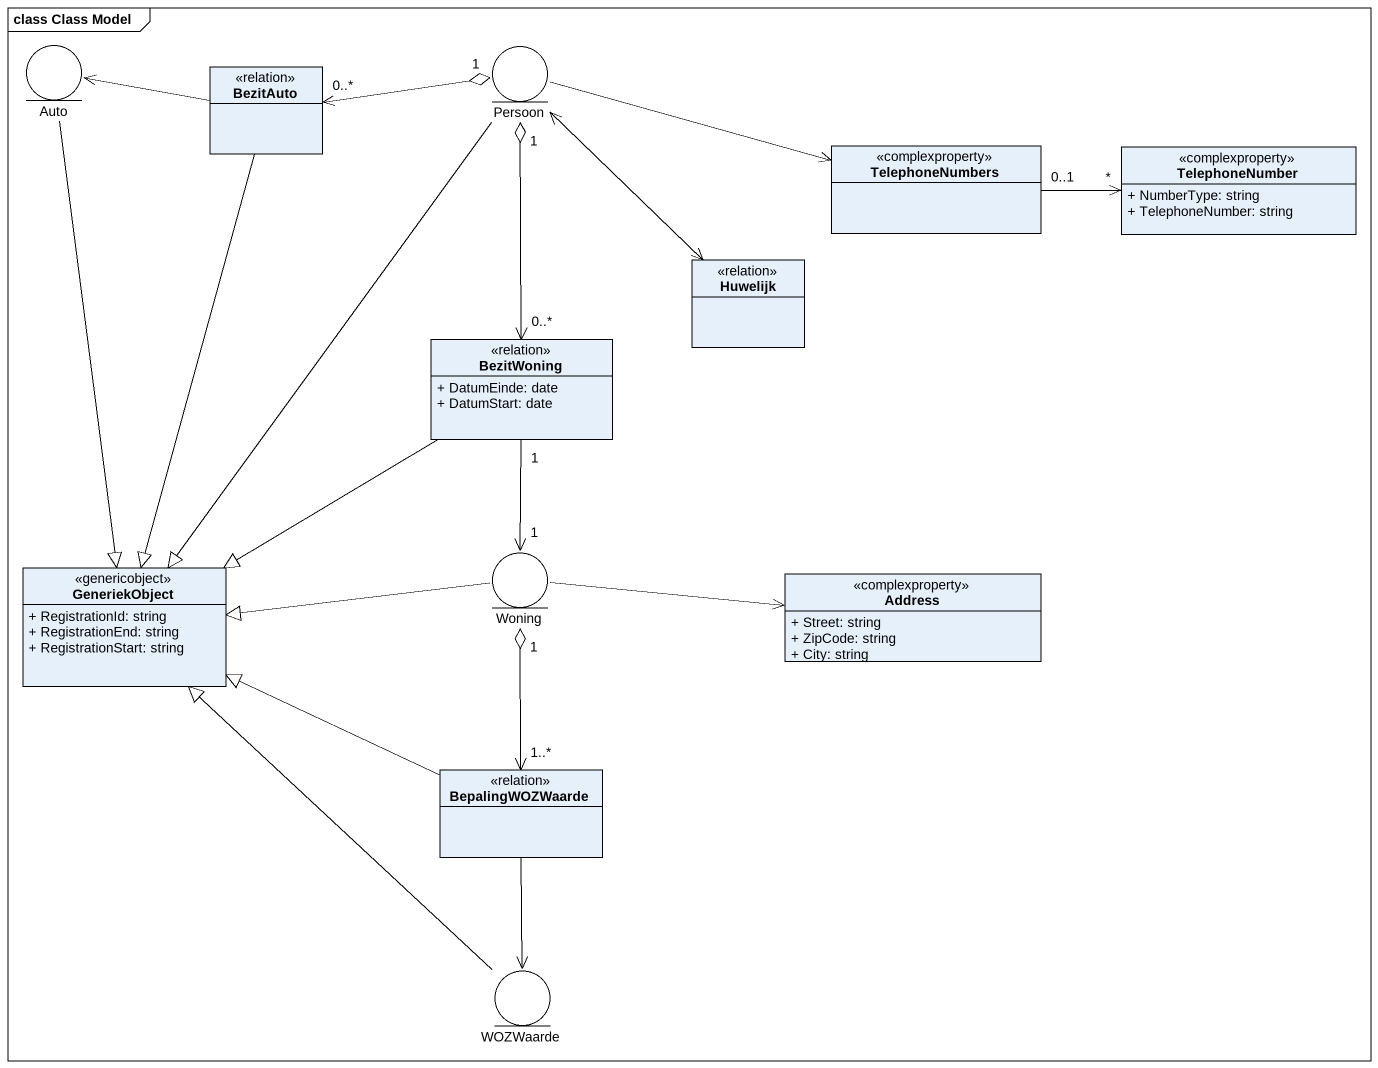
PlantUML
@startuml
mainframe class Class Model
allowmixing
hide circle
hide empty members
skinparam classAttributeIconSize 0
entity Auto
class BezitAuto <<relation>>
entity Persoon
class TelephoneNumbers <<complexproperty>>
class TelephoneNumber <<complexproperty>> {
  + NumberType: string
  + TelephoneNumber: string
}
class Huwelijk <<relation>>
class BezitWoning <<relation>> {
  + DatumEinde: date
  + DatumStart: date
}
entity Woning
class GeneriekObject <<genericobject>> {
  + RegistrationId: string
  + RegistrationEnd: string
  + RegistrationStart: string
}
class Address <<complexproperty>> {
  + Street: string
  + ZipCode: string
  + City: string
}
class BepalingWOZWaarde <<relation>>
entity WOZWaarde
Auto <-right- BezitAuto
Auto --|> GeneriekObject
BezitAuto "0..*" <-right-o "1" Persoon
BezitAuto --|> GeneriekObject
Persoon -right-> TelephoneNumbers
Persoon --> Huwelijk
Persoon --|> GeneriekObject
TelephoneNumbers "0..1" -right-> "*" TelephoneNumber
Huwelijk -up-> Persoon
BezitWoning "0..*" <-up-o "1" Persoon
BezitWoning -left-|> GeneriekObject
Woning "1" <-up- "1" BezitWoning
Woning -left-|> GeneriekObject
Woning -right-> Address
BepalingWOZWaarde "1..*" <-up-o "1" Woning
BepalingWOZWaarde -left-|> GeneriekObject
WOZWaarde -up-|> GeneriekObject
WOZWaarde <-up- BepalingWOZWaarde
@enduml
